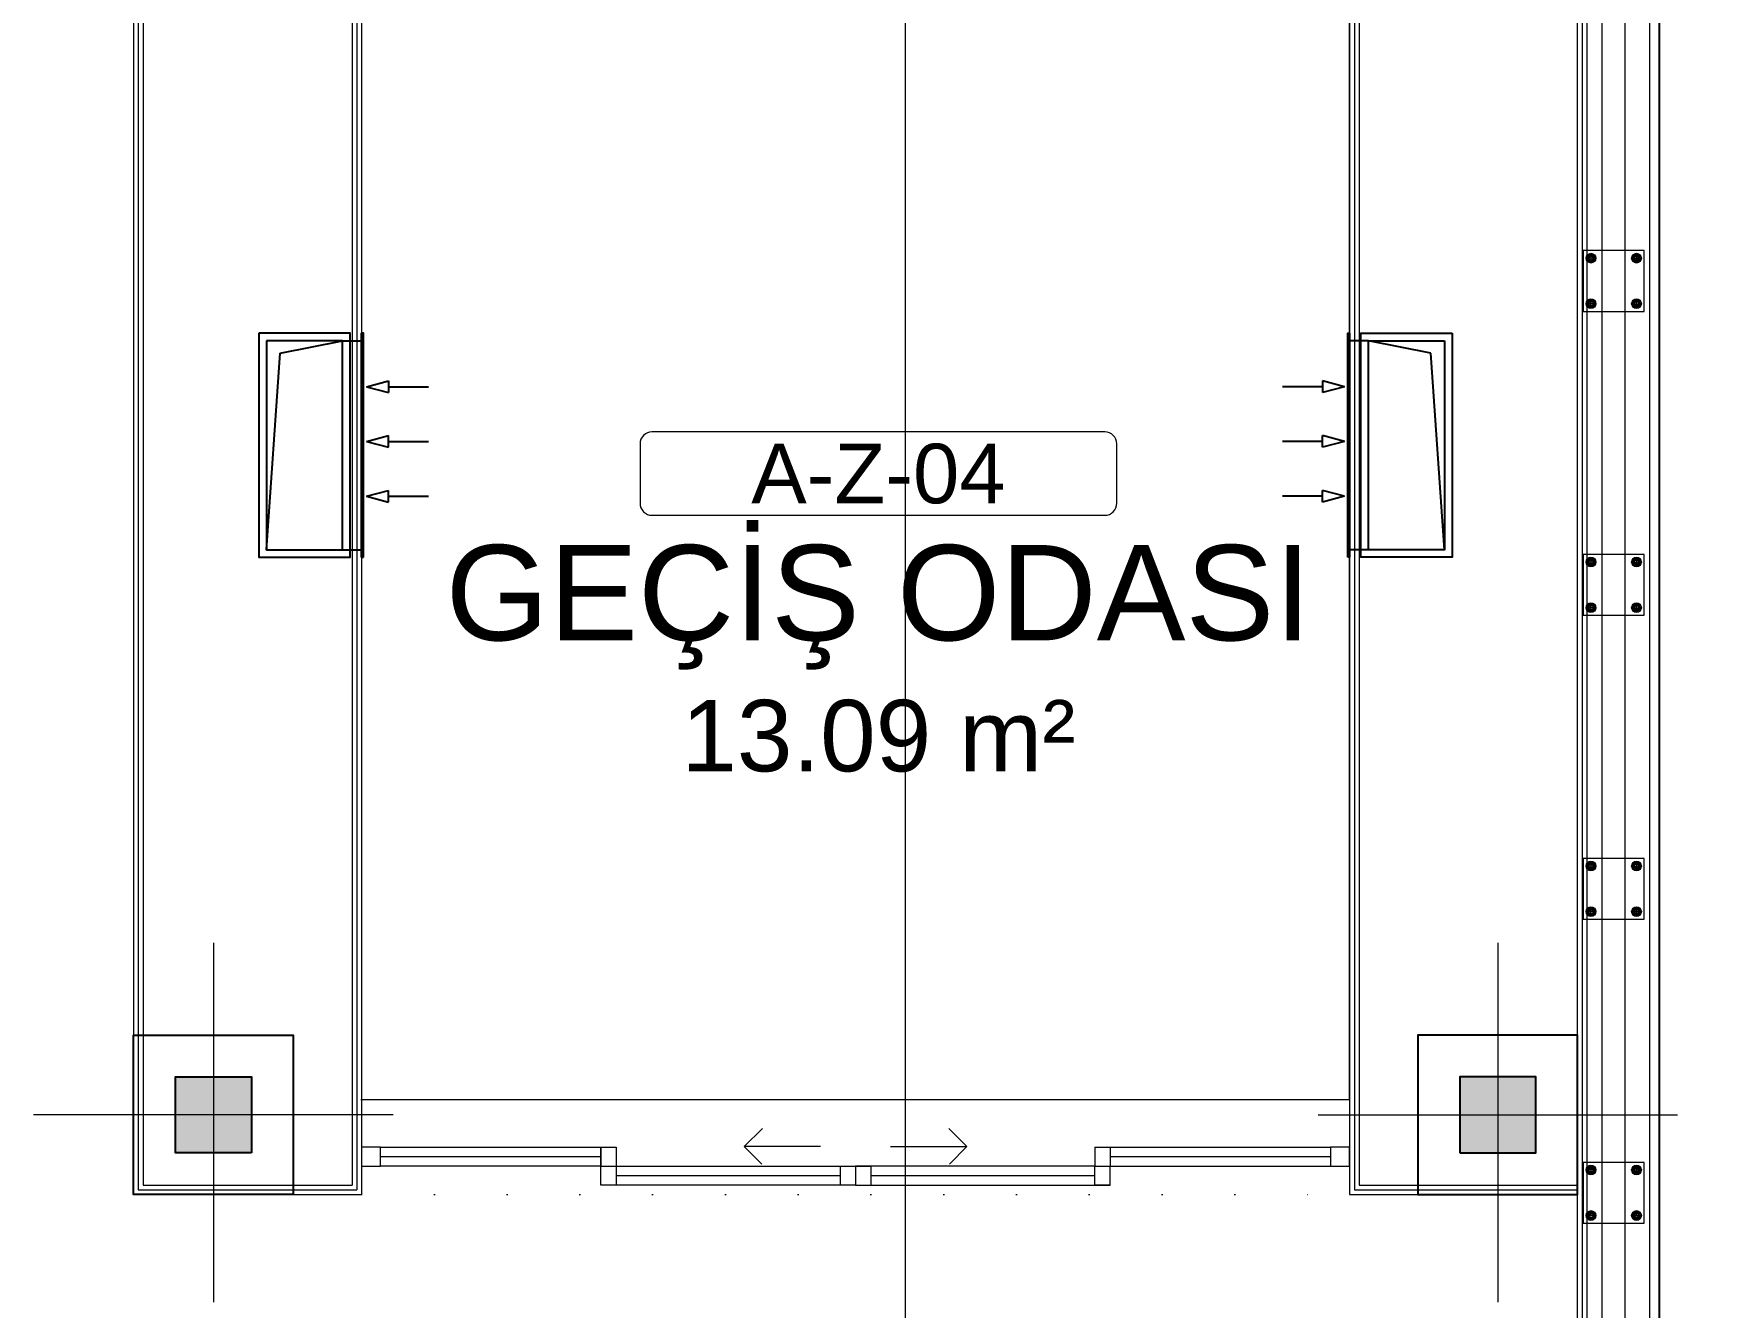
# Model space of a CAD drawing. Header units: centimetres. Extents: x 394264 to 551709, y 50011 to 59011.
# Drawn here: x 512878.2 to 513320.2, y 56095.2 to 56430.5 of the extents above; entities that cross this region are included whole.
import ezdxf
from ezdxf.enums import TextEntityAlignment as Align

# ---------------------------------------------------------------- set-up
doc = ezdxf.new("R2010")
doc.units = ezdxf.units.CM
for name, pattern in [('CHAIN', [0.3543, 0.2362, -0.0295, 0.0591, -0.0295]), ('DASHDOT', [25.4, 12.7, -6.35, 0, -6.35]), ('DOT', [6.35, 0, -6.35])]:
    doc.linetypes.add(name, pattern=pattern)
doc.layers.get('0').update_dxf_attribs({"lineweight": 9})
doc.layers.add('-MH_Ad', color=1, linetype='Continuous', lineweight=9, true_color=0xff0000)
doc.layers.add('DV_alçıpanel_duvar_yeni', color=1, linetype='Continuous', lineweight=20, true_color=0xff0000)
for name, color, linetype, lineweight in [('0-KRCN-MİMARİ-220526', 8, 'Continuous', 9), ('A_Aks', 30, 'DASHDOT', 9), ('A_celik', 1, 'Continuous', 25), ('A_Pencere Doğrama-Ex', 140, 'Continuous', 15), ('D_Aluminyum', 140, 'Continuous', 18), ('DV_akustik', 31, 'Continuous', 13), ('G_0.09', 254, 'Continuous', 9), ('G_0.13', 145, 'Continuous', 13), ('M00_Mahal_No$0$MH_Alan', 51, 'Continuous', 9), ('MH_Alan', 51, 'Continuous', 9)]:
    doc.layers.add(name, color=color, linetype=linetype, lineweight=lineweight)
doc.layers.add('Em.K - FFU', color=2, linetype='Continuous')
doc.styles.add('M00_Mahal_No$0$Kalin01', font='swissk.ttf')
doc.styles.add('M00_Mahal_No$0$Normal', font='swiss.ttf')
doc.styles.add('MAHAL', font='swissc.ttf')
doc.linetypes.add('BATTING', pattern='A,0.0001,-0.1,[134,ltypeshp.shx,S=0.1,R=0,X=-0.1,Y=0],-0.2,[134,ltypeshp.shx,S=0.1,R=180,X=0.1,Y=0],-0.1', length=0.4001)

# ---------------------------------------------------------------- blocks, each defined once
blk = doc.blocks.new('1_etap')
at = {"color": 8}
for points in [[(-3871.52, 4038), (-3855.52, 4038), (-3855.52, 4054), (-3871.52, 4054)], [(-3871.52, 3958), (-3855.52, 3958), (-3855.52, 3974), (-3871.52, 3974)], [(-3871.52, 3878), (-3855.52, 3878), (-3855.52, 3894), (-3871.52, 3894)], [(-3871.52, 3798), (-3855.52, 3798), (-3855.52, 3814), (-3871.52, 3814)]]:
    blk.add_lwpolyline(points, close=True, dxfattribs=at)
at = {"layer": 'DV_akustik', "color": 8, "linetype": 'BATTING', "ltscale": 5}
blk.add_line((-3854.02, 3215), (-3854.02, 4779), dxfattribs=at)
at = {"layer": 'DV_akustik', "color": 8}
blk.add_line((-3851.52, 3217.5), (-3851.52, 4779), dxfattribs=at)
at = {"layer": 'DV_alçıpanel_duvar_yeni', "color": 8}
for p, q in [((-3873.02, 3117.5), (-3873.02, 4779)), ((-3871.77, 3117.5), (-3871.77, 4779)), ((-3870.52, 3117.5), (-3870.52, 4779))]:
    blk.add_line(p, q, dxfattribs=at)
at = {"layer": 'G_0.09', "color": 8}
for p, q in [((-3870.69, 4052), (-3870.11, 4053.01)), ((-3870.11, 4050.99), (-3870.69, 4052)), ((-3870.11, 4053.01), (-3868.94, 4053.01)), ((-3868.94, 4050.99), (-3870.11, 4050.99)), ((-3868.94, 4053.01), (-3868.35, 4052)), ((-3868.35, 4052), (-3868.94, 4050.99)), ((-3858.11, 4053.01), (-3858.69, 4052)), ((-3858.69, 4052), (-3858.11, 4050.99)), ((-3856.94, 4053.01), (-3858.11, 4053.01)), ((-3858.11, 4050.99), (-3856.94, 4050.99)), ((-3856.35, 4052), (-3856.94, 4053.01)), ((-3856.94, 4050.99), (-3856.35, 4052)), ((-3870.11, 4041.01), (-3870.69, 4040)), ((-3868.94, 4041.01), (-3870.11, 4041.01)), ((-3868.35, 4040), (-3868.94, 4041.01)), ((-3858.69, 4040), (-3858.11, 4041.01)), ((-3858.11, 4041.01), (-3856.94, 4041.01)), ((-3856.94, 4041.01), (-3856.35, 4040)), ((-3870.69, 4040), (-3870.11, 4038.99)), ((-3870.11, 4038.99), (-3868.94, 4038.99)), ((-3868.94, 4038.99), (-3868.35, 4040)), ((-3858.11, 4038.99), (-3858.69, 4040)), ((-3856.94, 4038.99), (-3858.11, 4038.99)), ((-3856.35, 4040), (-3856.94, 4038.99)), ((-3870.69, 3972), (-3870.11, 3973.01)), ((-3870.11, 3970.99), (-3870.69, 3972)), ((-3870.11, 3973.01), (-3868.94, 3973.01)), ((-3868.94, 3970.99), (-3870.11, 3970.99)), ((-3868.94, 3973.01), (-3868.35, 3972)), ((-3868.35, 3972), (-3868.94, 3970.99)), ((-3858.11, 3973.01), (-3858.69, 3972)), ((-3858.69, 3972), (-3858.11, 3970.99)), ((-3856.94, 3973.01), (-3858.11, 3973.01)), ((-3858.11, 3970.99), (-3856.94, 3970.99)), ((-3856.35, 3972), (-3856.94, 3973.01)), ((-3856.94, 3970.99), (-3856.35, 3972)), ((-3870.11, 3961.01), (-3870.69, 3960)), ((-3868.94, 3961.01), (-3870.11, 3961.01)), ((-3868.35, 3960), (-3868.94, 3961.01)), ((-3858.69, 3960), (-3858.11, 3961.01)), ((-3858.11, 3961.01), (-3856.94, 3961.01)), ((-3856.94, 3961.01), (-3856.35, 3960)), ((-3870.69, 3960), (-3870.11, 3958.99)), ((-3870.11, 3958.99), (-3868.94, 3958.99)), ((-3868.94, 3958.99), (-3868.35, 3960)), ((-3858.11, 3958.99), (-3858.69, 3960)), ((-3856.94, 3958.99), (-3858.11, 3958.99)), ((-3856.35, 3960), (-3856.94, 3958.99)), ((-3870.69, 3892), (-3870.11, 3893.01)), ((-3870.11, 3890.99), (-3870.69, 3892)), ((-3870.11, 3893.01), (-3868.94, 3893.01)), ((-3868.94, 3890.99), (-3870.11, 3890.99)), ((-3868.94, 3893.01), (-3868.35, 3892)), ((-3868.35, 3892), (-3868.94, 3890.99)), ((-3858.11, 3893.01), (-3858.69, 3892)), ((-3858.69, 3892), (-3858.11, 3890.99)), ((-3856.94, 3893.01), (-3858.11, 3893.01)), ((-3858.11, 3890.99), (-3856.94, 3890.99)), ((-3856.35, 3892), (-3856.94, 3893.01)), ((-3856.94, 3890.99), (-3856.35, 3892)), ((-3870.11, 3881.01), (-3870.69, 3880)), ((-3870.69, 3880), (-3870.11, 3878.99)), ((-3868.94, 3881.01), (-3870.11, 3881.01)), ((-3870.11, 3878.99), (-3868.94, 3878.99)), ((-3868.35, 3880), (-3868.94, 3881.01)), ((-3868.94, 3878.99), (-3868.35, 3880)), ((-3858.69, 3880), (-3858.11, 3881.01)), ((-3858.11, 3878.99), (-3858.69, 3880)), ((-3858.11, 3881.01), (-3856.94, 3881.01)), ((-3856.94, 3878.99), (-3858.11, 3878.99)), ((-3856.94, 3881.01), (-3856.35, 3880)), ((-3856.35, 3880), (-3856.94, 3878.99)), ((-3870.69, 3812), (-3870.11, 3813.01)), ((-3870.11, 3810.99), (-3870.69, 3812)), ((-3870.11, 3813.01), (-3868.94, 3813.01)), ((-3868.94, 3810.99), (-3870.11, 3810.99)), ((-3868.94, 3813.01), (-3868.35, 3812)), ((-3868.35, 3812), (-3868.94, 3810.99)), ((-3858.11, 3813.01), (-3858.69, 3812)), ((-3858.69, 3812), (-3858.11, 3810.99)), ((-3856.94, 3813.01), (-3858.11, 3813.01)), ((-3858.11, 3810.99), (-3856.94, 3810.99)), ((-3856.35, 3812), (-3856.94, 3813.01)), ((-3856.94, 3810.99), (-3856.35, 3812)), ((-3870.11, 3801.01), (-3870.69, 3800)), ((-3870.69, 3800), (-3870.11, 3798.99)), ((-3868.94, 3801.01), (-3870.11, 3801.01)), ((-3870.11, 3798.99), (-3868.94, 3798.99)), ((-3868.35, 3800), (-3868.94, 3801.01)), ((-3868.94, 3798.99), (-3868.35, 3800)), ((-3858.69, 3800), (-3858.11, 3801.01)), ((-3858.11, 3798.99), (-3858.69, 3800)), ((-3858.11, 3801.01), (-3856.94, 3801.01)), ((-3856.94, 3798.99), (-3858.11, 3798.99)), ((-3856.94, 3801.01), (-3856.35, 3800)), ((-3856.35, 3800), (-3856.94, 3798.99))]:
    blk.add_line(p, q, dxfattribs=at)
at = {"layer": 'G_0.09', "color": 8, "linetype": 'CHAIN', "ltscale": 3}
for p, q in [((-3868.35, 4052), (-3870.69, 4052)), ((-3869.52, 4053.01), (-3869.52, 4050.99)), ((-3858.69, 4052), (-3856.35, 4052)), ((-3857.52, 4053.01), (-3857.52, 4050.99)), ((-3869.52, 4038.99), (-3869.52, 4041.01)), ((-3857.52, 4038.99), (-3857.52, 4041.01)), ((-3868.35, 4040), (-3870.69, 4040)), ((-3858.69, 4040), (-3856.35, 4040)), ((-3868.35, 3972), (-3870.69, 3972)), ((-3869.52, 3973.01), (-3869.52, 3970.99)), ((-3858.69, 3972), (-3856.35, 3972)), ((-3857.52, 3973.01), (-3857.52, 3970.99)), ((-3869.52, 3958.99), (-3869.52, 3961.01)), ((-3857.52, 3958.99), (-3857.52, 3961.01)), ((-3868.35, 3960), (-3870.69, 3960)), ((-3858.69, 3960), (-3856.35, 3960)), ((-3868.35, 3892), (-3870.69, 3892)), ((-3869.52, 3893.01), (-3869.52, 3890.99)), ((-3858.69, 3892), (-3856.35, 3892)), ((-3857.52, 3893.01), (-3857.52, 3890.99)), ((-3868.35, 3880), (-3870.69, 3880)), ((-3869.52, 3878.99), (-3869.52, 3881.01)), ((-3858.69, 3880), (-3856.35, 3880)), ((-3857.52, 3878.99), (-3857.52, 3881.01)), ((-3868.35, 3812), (-3870.69, 3812)), ((-3869.52, 3813.01), (-3869.52, 3810.99)), ((-3858.69, 3812), (-3856.35, 3812)), ((-3857.52, 3813.01), (-3857.52, 3810.99)), ((-3868.35, 3800), (-3870.69, 3800)), ((-3869.52, 3798.99), (-3869.52, 3801.01)), ((-3858.69, 3800), (-3856.35, 3800)), ((-3857.52, 3798.99), (-3857.52, 3801.01))]:
    blk.add_line(p, q, dxfattribs=at)
at = {"layer": 'G_0.09', "color": 8}
for centre, radius in [((-3869.52, 4052), 1.28), ((-3869.52, 4052), 0.917), ((-3869.52, 4052), 0.9), ((-3869.52, 4052), 0.693), ((-3869.52, 4052), 0.64), ((-3869.52, 4052), 0.539), ((-3857.52, 4052), 1.28), ((-3857.52, 4052), 0.917), ((-3857.52, 4052), 0.9), ((-3857.52, 4052), 0.693), ((-3857.52, 4052), 0.64), ((-3857.52, 4052), 0.539), ((-3869.52, 4040), 1.28), ((-3869.52, 4040), 0.917), ((-3869.52, 4040), 0.9), ((-3869.52, 4040), 0.693), ((-3869.52, 4040), 0.64), ((-3869.52, 4040), 0.539), ((-3857.52, 4040), 1.28), ((-3857.52, 4040), 0.917), ((-3857.52, 4040), 0.9), ((-3857.52, 4040), 0.693), ((-3857.52, 4040), 0.64), ((-3857.52, 4040), 0.539), ((-3869.52, 3972), 1.28), ((-3869.52, 3972), 0.917), ((-3869.52, 3972), 0.9), ((-3869.52, 3972), 0.693), ((-3869.52, 3972), 0.64), ((-3869.52, 3972), 0.539), ((-3857.52, 3972), 1.28), ((-3857.52, 3972), 0.917), ((-3857.52, 3972), 0.9), ((-3857.52, 3972), 0.693), ((-3857.52, 3972), 0.64), ((-3857.52, 3972), 0.539), ((-3869.52, 3960), 1.28), ((-3869.52, 3960), 0.917), ((-3869.52, 3960), 0.9), ((-3869.52, 3960), 0.693), ((-3857.52, 3960), 1.28), ((-3857.52, 3960), 0.917), ((-3857.52, 3960), 0.9), ((-3857.52, 3960), 0.693), ((-3869.52, 3960), 0.64), ((-3869.52, 3960), 0.539), ((-3857.52, 3960), 0.64), ((-3857.52, 3960), 0.539), ((-3869.52, 3892), 1.28), ((-3869.52, 3892), 0.917), ((-3869.52, 3892), 0.9), ((-3869.52, 3892), 0.693), ((-3869.52, 3892), 0.64), ((-3869.52, 3892), 0.539), ((-3857.52, 3892), 1.28), ((-3857.52, 3892), 0.917), ((-3857.52, 3892), 0.9), ((-3857.52, 3892), 0.693), ((-3857.52, 3892), 0.64), ((-3857.52, 3892), 0.539), ((-3869.52, 3880), 1.28), ((-3857.52, 3880), 1.28), ((-3869.52, 3880), 0.917), ((-3869.52, 3880), 0.9), ((-3869.52, 3880), 0.693), ((-3869.52, 3880), 0.64), ((-3869.52, 3880), 0.539), ((-3857.52, 3880), 0.917), ((-3857.52, 3880), 0.9), ((-3857.52, 3880), 0.693), ((-3857.52, 3880), 0.64), ((-3857.52, 3880), 0.539), ((-3869.52, 3812), 1.28), ((-3869.52, 3812), 0.917), ((-3869.52, 3812), 0.9), ((-3869.52, 3812), 0.693), ((-3869.52, 3812), 0.64), ((-3869.52, 3812), 0.539), ((-3857.52, 3812), 1.28), ((-3857.52, 3812), 0.917), ((-3857.52, 3812), 0.9), ((-3857.52, 3812), 0.693), ((-3857.52, 3812), 0.64), ((-3857.52, 3812), 0.539), ((-3869.52, 3800), 1.28), ((-3869.52, 3800), 0.917), ((-3869.52, 3800), 0.9), ((-3869.52, 3800), 0.693), ((-3869.52, 3800), 0.64), ((-3869.52, 3800), 0.539), ((-3857.52, 3800), 1.28), ((-3857.52, 3800), 0.917), ((-3857.52, 3800), 0.9), ((-3857.52, 3800), 0.693), ((-3857.52, 3800), 0.64), ((-3857.52, 3800), 0.539)]:
    blk.add_circle(centre, radius, dxfattribs=at)
at = {"layer": 'G_0.09', "color": 8, "linetype": 'Continuous'}
for centre, start, end in [((-3869.52, 4052), 72, 252), ((-3869.52, 4052), 72, 252), ((-3869.52, 4052), 252, 72), ((-3869.52, 4052), 252, 72), ((-3857.52, 4052), 108, 288), ((-3857.52, 4052), 108, 288), ((-3857.52, 4052), 288, 108), ((-3857.52, 4052), 288, 108), ((-3869.52, 4040), 108, 288), ((-3869.52, 4040), 108, 288), ((-3869.52, 4040), 288, 108), ((-3869.52, 4040), 288, 108), ((-3857.52, 4040), 72, 252), ((-3857.52, 4040), 72, 252), ((-3857.52, 4040), 252, 72), ((-3857.52, 4040), 252, 72), ((-3869.52, 3972), 72, 252), ((-3869.52, 3972), 72, 252), ((-3869.52, 3972), 252, 72), ((-3869.52, 3972), 252, 72), ((-3857.52, 3972), 108, 288), ((-3857.52, 3972), 108, 288), ((-3857.52, 3972), 288, 108), ((-3857.52, 3972), 288, 108), ((-3869.52, 3960), 288, 108), ((-3869.52, 3960), 288, 108), ((-3857.52, 3960), 72, 252), ((-3857.52, 3960), 72, 252), ((-3869.52, 3960), 108, 288), ((-3869.52, 3960), 108, 288), ((-3857.52, 3960), 252, 72), ((-3857.52, 3960), 252, 72), ((-3869.52, 3892), 72, 252), ((-3869.52, 3892), 72, 252), ((-3869.52, 3892), 252, 72), ((-3869.52, 3892), 252, 72), ((-3857.52, 3892), 108, 288), ((-3857.52, 3892), 108, 288), ((-3857.52, 3892), 288, 108), ((-3857.52, 3892), 288, 108), ((-3869.52, 3880), 108, 288), ((-3869.52, 3880), 108, 288), ((-3869.52, 3880), 288, 108), ((-3869.52, 3880), 288, 108), ((-3857.52, 3880), 72, 252), ((-3857.52, 3880), 72, 252), ((-3857.52, 3880), 252, 72), ((-3857.52, 3880), 252, 72), ((-3869.52, 3812), 72, 252), ((-3869.52, 3812), 72, 252), ((-3869.52, 3812), 252, 72), ((-3869.52, 3812), 252, 72), ((-3857.52, 3812), 108, 288), ((-3857.52, 3812), 108, 288), ((-3857.52, 3812), 288, 108), ((-3857.52, 3812), 288, 108), ((-3869.52, 3800), 108, 288), ((-3869.52, 3800), 108, 288), ((-3869.52, 3800), 288, 108), ((-3869.52, 3800), 288, 108), ((-3857.52, 3800), 72, 252), ((-3857.52, 3800), 72, 252), ((-3857.52, 3800), 252, 72), ((-3857.52, 3800), 252, 72)]:
    blk.add_arc(centre, 0.72, start, end, dxfattribs=at)
at = {"layer": 'G_0.09', "color": 8}
for centre, start, end in [((-3869.52, 4052), 100, 10), ((-3857.52, 4052), 170, 80), ((-3869.52, 4040), 350, 260), ((-3857.52, 4040), 280, 190), ((-3869.52, 3972), 100, 10), ((-3857.52, 3972), 170, 80), ((-3869.52, 3960), 350, 260), ((-3857.52, 3960), 280, 190), ((-3869.52, 3892), 100, 10), ((-3857.52, 3892), 170, 80), ((-3869.52, 3880), 350, 260), ((-3857.52, 3880), 280, 190), ((-3869.52, 3812), 100, 10), ((-3857.52, 3812), 170, 80), ((-3869.52, 3800), 350, 260), ((-3857.52, 3800), 280, 190)]:
    blk.add_arc(centre, 0.64, start, end, dxfattribs=at)
at = {"layer": 'G_0.13', "color": 8}
for p, q in [((-3866.52, 2855), (-3866.52, 4779)), ((-3860.52, 2855), (-3860.52, 4779))]:
    blk.add_line(p, q, dxfattribs=at)
at = {"color": 8, "linetype": 'ByBlock', "lineweight": -2}
for tag, height, style, p in [('MAHALNO', 15.68, 'M00_Mahal_No$0$Kalin01', (-1403.52, 5183, -22.72)), ('MAHALADI', 25.09, 'M00_Mahal_No$0$Normal', (-1403.52, 5151.64, -22.72)), ('MAHALNO', 9.8, 'M00_Mahal_No$0$Kalin01', (-1049.84, 5038.22)), ('MAHALADI', 15.68, 'M00_Mahal_No$0$Normal', (-1049.84, 5018.62)), ('MAHALNO', 19.6, 'M00_Mahal_No$0$Kalin01', (585.19, 4515.87)), ('MAHALADI', 31.36, 'M00_Mahal_No$0$Normal', (585.19, 4476.67)), ('MAHALNO', 19.6, 'M00_Mahal_No$0$Kalin01', (543.65, 3917.94)), ('MAHALADI', 31.36, 'M00_Mahal_No$0$Normal', (543.65, 3878.74)), ('MAHALNO', 19.6, 'M00_Mahal_No$0$Kalin01', (175.42, 3438.17)), ('MAHALADI', 31.36, 'M00_Mahal_No$0$Normal', (175.42, 3398.97)), ('MAHALNO', 15.68, 'M00_Mahal_No$0$Kalin01', (662.5, 3278.68)), ('MAHALADI', 25.09, 'M00_Mahal_No$0$Normal', (662.5, 3247.32)), ('MAHALNO', 9.8, 'M00_Mahal_No$0$Kalin01', (928.42, 2524.93)), ('MAHALADI', 15.68, 'M00_Mahal_No$0$Normal', (928.42, 2505.33)), ('MAHALNO', 19.6, 'M00_Mahal_No$0$Kalin01', (683.01, 1295.87)), ('MAHALADI', 31.36, 'M00_Mahal_No$0$Normal', (683.01, 1256.67))]:
    blk.add_attdef(tag, text='', height=height, dxfattribs=dict(at, style=style)).set_placement(p, align=Align.MIDDLE_CENTER)
at = {"layer": 'A_Pencere Doğrama-Ex', "color": 8, "style": 'MAHAL'}
for p in [(163.41, 4608.46), (585.7, 4362.45), (584.07, 3781.1), (404.74, 3207.04), (477.62, 2356.77), (647.13, 1093.28), (160.83, 91.11)]:
    blk.add_attdef('KOT', p, '', height=10, dxfattribs=at)
at = {"layer": 'M00_Mahal_No$0$MH_Alan', "color": 8, "style": 'M00_Mahal_No$0$Normal'}
for height, p in [(25.09, (-1403.52, 5114.01, -22.72)), (15.68, (-1049.84, 4995.1)), (31.36, (585.19, 4429.63)), (31.36, (543.65, 3831.7)), (31.36, (175.42, 3351.93)), (25.09, (662.5, 3209.69)), (15.68, (928.42, 2481.81)), (31.36, (683.01, 1209.63))]:
    blk.add_attdef('ALAN', text='', height=height, dxfattribs=at).set_placement(p, align=Align.MIDDLE_CENTER)
blk = doc.blocks.new('a_aks')
at = {"layer": 'A_Aks', "color": 8, "ltscale": 200}
blk.add_line((8480, 5308.05), (8480, -831.11), dxfattribs=at)
blk = doc.blocks.new('mimari_yeni_durum')
at = {"layer": 'A_Aks', "color": 8}
blk.add_blockref('a_aks', (0, 0), dxfattribs=at)
blk = doc.blocks.new('M00_Mahal_No$0$MHL')
at = {"color": 0, "linetype": 'ByBlock', "lineweight": -2}
blk.add_lwpolyline([(-100, -5), (-100, -30, 0.414214), (-95, -35), (95, -35, 0.414214), (100, -30), (100, -5, 0.414214), (95, 0), (-95, 0, 0.414214)], format="xyb", close=True, dxfattribs=at)
for tag, height, style, p in [('MAHALNO', 25, 'M00_Mahal_No$0$Kalin01', (0, -17.5)), ('MAHALADI', 40, 'M00_Mahal_No$0$Normal', (0, -67.5))]:
    blk.add_attdef(tag, text='', height=height, dxfattribs=dict(at, style=style)).set_placement(p, align=Align.MIDDLE_CENTER)
at = {"layer": 'M00_Mahal_No$0$MH_Alan', "style": 'M00_Mahal_No$0$Normal'}
blk.add_attdef('ALAN', text='', height=40, dxfattribs=at).set_placement((0, -127.5), align=Align.MIDDLE_CENTER)
blk = doc.blocks.new('A$C17b1b0ad')
at = {"layer": 'MH_Alan', "color": 8}
blk.add_lwpolyline([(9882, 4831), (9756, 4831), (9756, 4821), (9704, 4821), (9704, 4831), (9356, 4831), (9356, 4821), (9304, 4821), (9304, 4831), (8956, 4831), (8956, 4821), (8854, 4821), (8854, 4831), (8678.53, 4831), (8678.53, 3274.5)], dxfattribs=at)
blk.add_lwpolyline([(8336.98, 3887.5), (8596.98, 3887.5), (8596.98, 4391), (8336.98, 4391)], close=True, dxfattribs=at)
at = {"layer": '-MH_Ad', "color": 8}
ref = blk.add_blockref('M00_Mahal_No$0$MHL', (8472.99, 4063.28), dxfattribs=dict(at, xscale=0.6272, yscale=0.6272, zscale=0.6272))
ref.add_attrib('MAHALNO', 'A-Z-04', dxfattribs={"layer": '0', "color": 0, "linetype": 'ByBlock', "lineweight": -2, "height": 15.68, "style": 'M00_Mahal_No$0$Kalin01'}).set_placement((8472.99, 4052.31), align=Align.MIDDLE_CENTER)
ref.add_attrib('MAHALADI', 'GEÇİŞ ODASI', dxfattribs={"layer": '0', "color": 0, "linetype": 'ByBlock', "lineweight": -2, "height": 25.088, "style": 'M00_Mahal_No$0$Normal'}).set_placement((8472.99, 4020.95), align=Align.MIDDLE_CENTER)
ref.add_attrib('ALAN', '13.09 m²', dxfattribs={"layer": 'M00_Mahal_No$0$MH_Alan', "height": 18.816, "style": 'M00_Mahal_No$0$Normal'}).set_placement((8472.99, 3983.32), align=Align.MIDDLE_CENTER)
blk = doc.blocks.new('duvarlar')
h = blk.add_hatch(color=8)
h.dxf.hatch_style = 1
h.paths.add_polyline_path([(8307.98, 3873.5), (8287.98, 3873.5), (8287.98, 3893.5), (8307.98, 3893.5)])
h = blk.add_hatch(color=8)
h.dxf.hatch_style = 1
h.paths.add_polyline_path([(8625.98, 3873.5), (8645.98, 3873.5), (8645.98, 3893.5), (8625.98, 3893.5)])
at = {"layer": 'A_Aks', "color": 8, "ltscale": 10}
for points in [[(8297.98, 3928.82), (8297.98, 3834.23)], [(8635.98, 3928.82), (8635.98, 3834.23)], [(8345.27, 3883.5), (8250.68, 3883.5)], [(8588.68, 3883.5), (8683.27, 3883.5)]]:
    blk.add_lwpolyline(points, dxfattribs=at)
at = {"layer": 'A_celik', "color": 8}
for points in [[(8318.98, 3862.5), (8276.98, 3862.5), (8276.98, 3904.5), (8318.98, 3904.5)], [(8614.98, 3862.5), (8656.98, 3862.5), (8656.98, 3904.5), (8614.98, 3904.5)], [(8307.98, 3873.5), (8287.98, 3873.5), (8287.98, 3893.5), (8307.98, 3893.5)], [(8625.98, 3873.5), (8645.98, 3873.5), (8645.98, 3893.5), (8625.98, 3893.5)]]:
    blk.add_lwpolyline(points, close=True, dxfattribs=at)
at = {"layer": 'D_Aluminyum', "color": 8}
for p, q in [((8437.66, 3875.15), (8442.45, 3879.94)), ((8496.29, 3875.15), (8491.5, 3879.94)), ((8341.98, 3875), (8403.98, 3875)), ((8399.98, 3875), (8399.98, 3870)), ((8399.98, 3870), (8399.98, 3875)), ((8403.98, 3875), (8403.98, 3865)), ((8457.74, 3875.15), (8437.66, 3875.15)), ((8437.66, 3875.15), (8442.28, 3870.53)), ((8476.21, 3875.15), (8496.29, 3875.15)), ((8496.29, 3875.15), (8491.67, 3870.53)), ((8529.98, 3875), (8529.98, 3870)), ((8529.98, 3875), (8591.98, 3875)), ((8529.98, 3875), (8533.98, 3875)), ((8533.98, 3875), (8533.98, 3870)), ((8596.98, 3870), (8596.98, 3875)), ((8399.98, 3870), (8341.98, 3870)), ((8399.98, 3870), (8466.98, 3870)), ((8399.98, 3865), (8399.98, 3870)), ((8399.98, 3870), (8403.98, 3870)), ((8462.98, 3865), (8462.98, 3870)), ((8466.98, 3870), (8466.98, 3865)), ((8529.98, 3870), (8466.98, 3870)), ((8466.98, 3870), (8466.98, 3865)), ((8466.98, 3870), (8470.98, 3870)), ((8470.98, 3870), (8470.98, 3865)), ((8529.98, 3870), (8591.98, 3870)), ((8529.98, 3865), (8529.98, 3870)), ((8533.98, 3865), (8533.98, 3870)), ((8466.98, 3865), (8399.98, 3865)), ((8466.98, 3865), (8462.98, 3865)), ((8466.98, 3865), (8533.98, 3865)), ((8533.98, 3865), (8529.98, 3865))]:
    blk.add_line(p, q, dxfattribs=at)
for points in [[(8336.98, 3870), (8341.98, 3870), (8341.98, 3875), (8336.98, 3875)], [(8591.98, 3870), (8596.98, 3870), (8596.98, 3875), (8591.98, 3875)]]:
    blk.add_lwpolyline(points, close=True, dxfattribs=at)
for points in [[(8341.98, 3872.5), (8399.98, 3872.5)], [(8533.98, 3872.5), (8591.98, 3872.5)], [(8403.98, 3867.5), (8462.98, 3867.5)], [(8470.98, 3867.5), (8529.98, 3867.5)]]:
    blk.add_lwpolyline(points, dxfattribs=at)
at = {"layer": 'DV_alçıpanel_duvar_yeni', "color": 8}
for p, q in [((8336.98, 4416), (8336.98, 3862.5)), ((8596.98, 4416), (8596.98, 3862.5)), ((8334.48, 4413.5), (8334.48, 3865)), ((8335.73, 4414.75), (8335.73, 3863.75)), ((8598.23, 4414.75), (8598.23, 3863.75)), ((8599.48, 4413.5), (8599.48, 3865)), ((8276.98, 4378), (8276.98, 3862.5)), ((8278.23, 4379.25), (8278.23, 3863.75)), ((8279.48, 4380.5), (8279.48, 3865)), ((8278.23, 3863.75), (8335.73, 3863.75)), ((8279.48, 3865), (8334.48, 3865)), ((8598.23, 3863.75), (8656.98, 3863.75)), ((8599.48, 3865), (8656.98, 3865)), ((8276.98, 3862.5), (8336.98, 3862.5)), ((8596.98, 3862.5), (8656.98, 3862.5))]:
    blk.add_line(p, q, dxfattribs=at)
at = {"layer": 'DV_alçıpanel_duvar_yeni', "color": 8, "linetype": 'DOT', "ltscale": 3}
for p, q in [((8336.98, 3887.5), (8596.98, 3887.5)), ((8336.98, 3862.5), (8596.98, 3862.5))]:
    blk.add_line(p, q, dxfattribs=at)
at = {"layer": 'Em.K - FFU', "color": 8}
for p, q in [((8336.98, 4030.25), (8336.98, 4089.25)), ((8337.48, 4030.25), (8337.48, 4089.25)), ((8596.48, 4030.25), (8596.48, 4089.25)), ((8596.98, 4030.25), (8596.98, 4089.25)), ((8315.59, 4083.99), (8331.98, 4087.25)), ((8331.98, 4087.25), (8336.98, 4087.25)), ((8601.98, 4087.25), (8596.98, 4087.25)), ((8618.36, 4083.99), (8601.98, 4087.25)), ((8311.98, 4032.25), (8315.59, 4083.99)), ((8621.98, 4032.25), (8618.36, 4083.99)), ((8338.29, 4075.17), (8344.06, 4076.72)), ((8344.06, 4076.72), (8344.06, 4073.63)), ((8595.66, 4075.17), (8589.89, 4076.72)), ((8589.89, 4076.72), (8589.89, 4073.63)), ((8338.29, 4075.17), (8344.06, 4073.63)), ((8344.06, 4075.17), (8354.6, 4075.17)), ((8589.89, 4075.17), (8579.35, 4075.17)), ((8595.66, 4075.17), (8589.89, 4073.63)), ((8338.29, 4060.75), (8344.06, 4062.29)), ((8338.29, 4060.75), (8344.06, 4059.21)), ((8344.06, 4059.21), (8344.06, 4062.29)), ((8344.06, 4060.75), (8354.6, 4060.75)), ((8589.89, 4060.75), (8579.35, 4060.75)), ((8595.66, 4060.75), (8589.89, 4062.29)), ((8589.89, 4059.21), (8589.89, 4062.29)), ((8595.66, 4060.75), (8589.89, 4059.21)), ((8338.29, 4046.33), (8344.06, 4047.87)), ((8338.29, 4046.33), (8344.06, 4044.78)), ((8344.06, 4044.78), (8344.06, 4047.87)), ((8344.06, 4046.33), (8354.6, 4046.33)), ((8589.89, 4046.33), (8579.35, 4046.33)), ((8595.66, 4046.33), (8589.89, 4047.87)), ((8589.89, 4044.78), (8589.89, 4047.87)), ((8595.66, 4046.33), (8589.89, 4044.78)), ((8331.98, 4032.25), (8336.98, 4032.25)), ((8601.98, 4032.25), (8596.98, 4032.25))]:
    blk.add_line(p, q, dxfattribs=at)
for points in [[(8309.98, 4089.25), (8309.98, 4030.25), (8333.98, 4030.25), (8333.98, 4089.25)], [(8337.48, 4030.25), (8337.48, 4089.25), (8336.98, 4089.25), (8336.98, 4030.25)], [(8596.48, 4030.25), (8596.48, 4089.25), (8596.98, 4089.25), (8596.98, 4030.25)], [(8623.98, 4089.25), (8623.98, 4030.25), (8599.98, 4030.25), (8599.98, 4089.25)], [(8311.98, 4087.25), (8311.98, 4032.25), (8331.98, 4032.25), (8331.98, 4087.25)], [(8621.98, 4087.25), (8621.98, 4032.25), (8601.98, 4032.25), (8601.98, 4087.25)]]:
    blk.add_lwpolyline(points, close=True, dxfattribs=at)
blk = doc.blocks.new('A$C9e52caec')
at = {"color": 8}
blk.add_blockref('1_etap', (12530, 57), dxfattribs=at)
at = {"layer": '-MH_Ad', "color": 8}
blk.add_blockref('A$C17b1b0ad', (0, 0), dxfattribs=at)
at = {"color": 8}
blk.add_blockref('mimari_yeni_durum', (0, 0), dxfattribs=at)
blk.add_blockref('duvarlar', (0, 0))

msp = doc.modelspace()

# ---------------------------------------------------------------- block references
at = {"layer": '0-KRCN-MİMARİ-220526', "rotation": 359.999999999997}
msp.add_blockref('A$C9e52caec', (504627.51, 52262.37, 74), dxfattribs=at)

doc.saveas('drawing.dxf')
